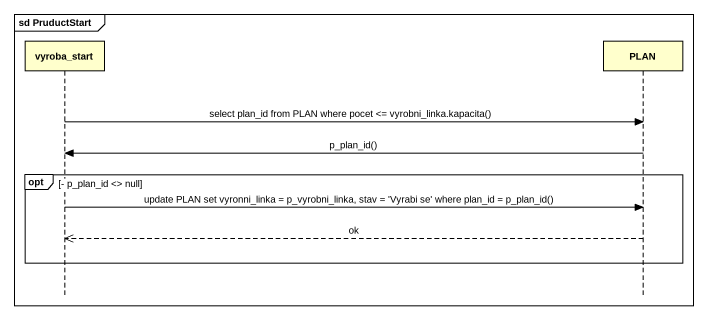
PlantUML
@startuml
mainframe sd PruductStart
hide footbox
participant vyroba_start
participant PLAN

vyroba_start -> PLAN : select plan_id from PLAN where pocet <= vyrobni_linka.kapacita()
PLAN -> vyroba_start : p_plan_id()
opt - p_plan_id <> null
  vyroba_start -> PLAN : update PLAN set vyronni_linka = p_vyrobni_linka, stav = 'Vyrabi se' where plan_id = p_plan_id()
  PLAN -->> vyroba_start : ok
end
@enduml
